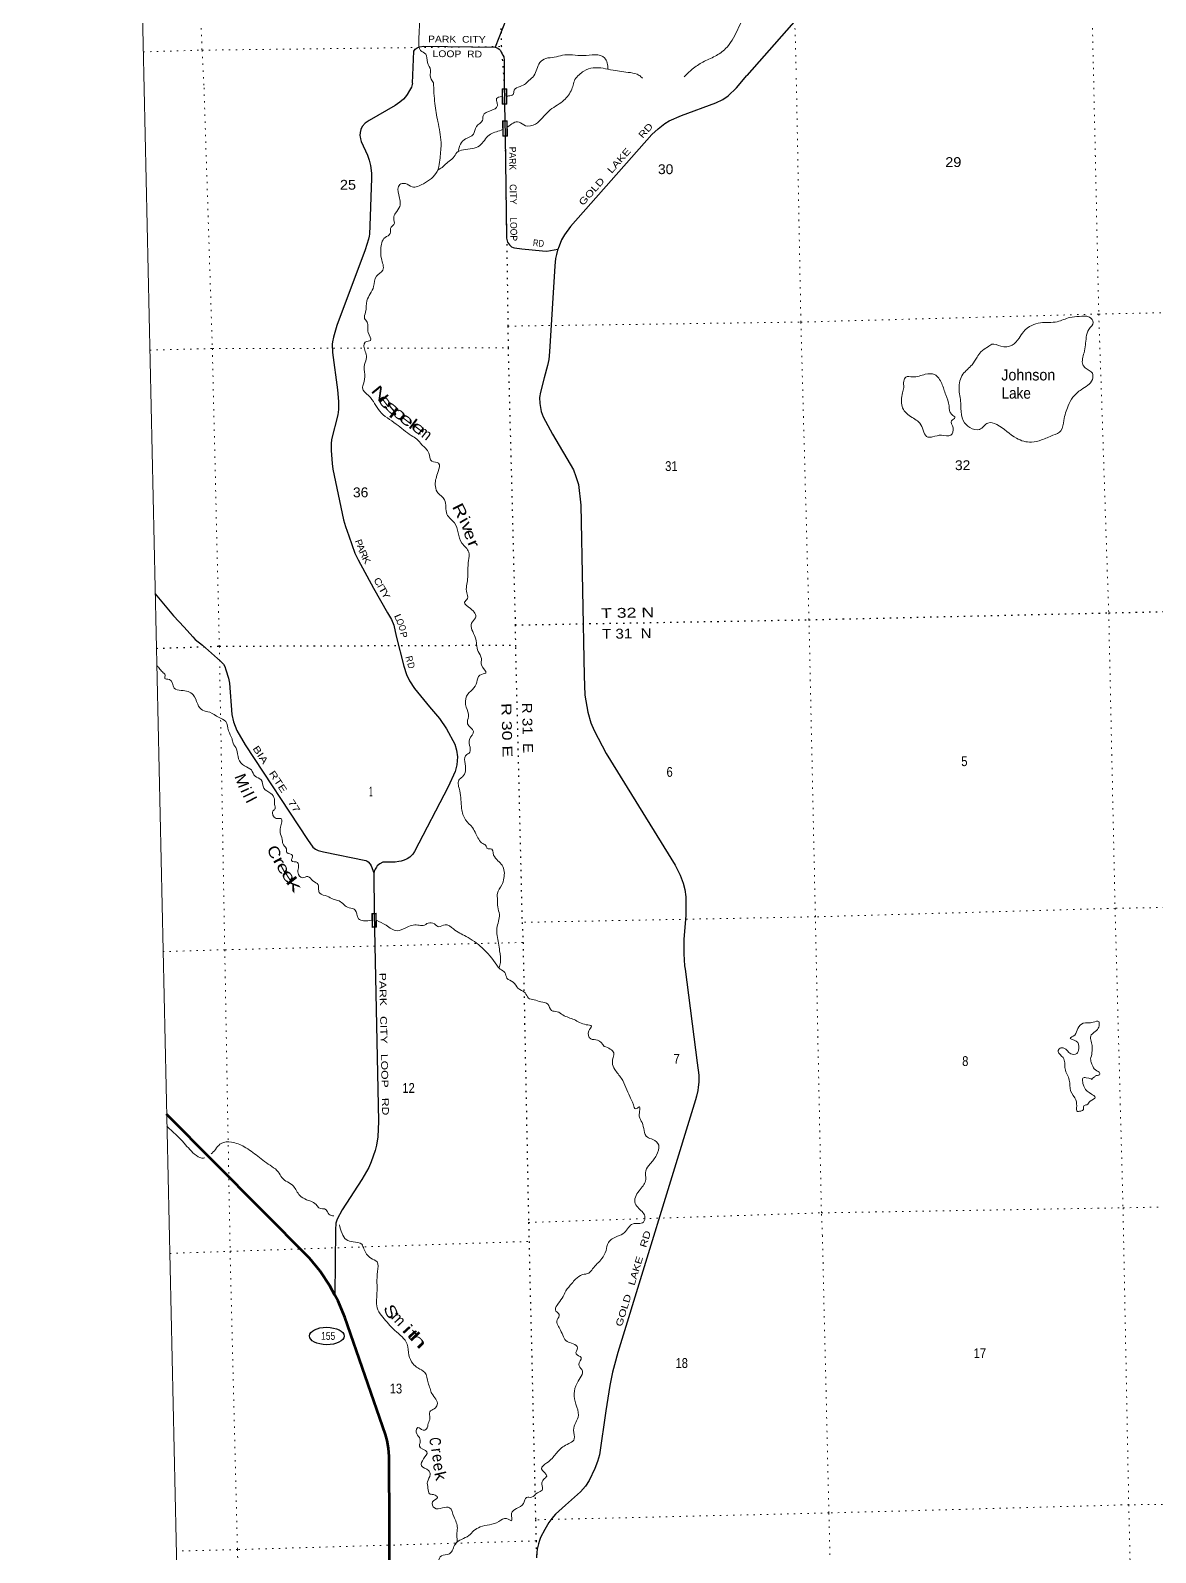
# Model space of a CAD drawing. Header units: feet. Extents: x 489137 to 739700, y 189004 to 379547.
# Drawn here: x 489137 to 509174, y 254815 to 281920 of the extents above; entities that cross this region are included whole.
import ezdxf
from ezdxf.enums import TextEntityAlignment as Align

# ---------------------------------------------------------------- set-up
doc = ezdxf.new("R2010")
doc.units = ezdxf.units.FT
doc.header["$LTSCALE"] = 80
doc.linetypes.add('DOTTED', pattern=[1.5, 0.3, -1.2])
for name, color, linetype, lineweight in [('17', 7, 'Continuous', 25), ('23', 7, 'Continuous', 70), ('29', 7, 'Continuous', 25), ('31', 7, 'Continuous', 13), ('39', 7, 'Continuous', 13), ('4', 7, 'Continuous', 13), ('6', 7, 'DOTTED', 25), ('7', 7, 'DOTTED', 13)]:
    doc.layers.add(name, color=color, linetype=linetype, lineweight=lineweight)
doc.layers.add('30', color=7, linetype='Continuous')
doc.layers.add('41', color=7, linetype='Continuous')

msp = doc.modelspace()

# ---------------------------------------------------------------- linework, layer by layer
at = {"layer": '17'}
msp.add_ellipse((494413.2, 258671.24), major_axis=(309.24, -1), ratio=0.500121, dxfattribs=at)
at = {"layer": '23'}
for points in [[(494559.83, 259400.97), (494471.14, 259567.4), (494297.59, 259824.2), (494104.48, 260054.64), (491562.56, 262622.46)], [(495546.01, 252655.95), (495524.64, 256527.56), (495513.56, 256671.28), (495487.52, 256813.05), (495459.18, 256914.56), (494733.28, 259006.59), (494616.91, 259293.86), (494559.83, 259400.97)]]:
    msp.add_lwpolyline(points, dxfattribs=at)
at = {"layer": '29'}
for p, q in [((497574.97, 281018.76), (497581.1, 280602.72)), ((500203.6, 280064.24), (498753.29, 278425.45)), ((498473.61, 277729.97), (498381.92, 276198.87)), ((498936.59, 273466.18), (498997.26, 270426.93)), ((495255.47, 266199.67), (495334.09, 262491.34)), ((500796.55, 265204.56), (501012.47, 263536.42)), ((500980.02, 262878.82), (499598.24, 258376.14))]:
    msp.add_line(p, q, dxfattribs=at)
for points in [[(506617.38, 288901.8), (505950.33, 287475.32), (505863.2, 287225.48), (505798.74, 286966.3), (505411.26, 285791.7), (505347.19, 285602.99), (505233.11, 285342.19), (505120.21, 285149.48), (504779.19, 284667.8), (504649.95, 284513.82), (503805.32, 283531.38), (503745.38, 283429.91), (503660.97, 283250.8), (503508.12, 282985.55), (503395.1, 282825.9), (501895.66, 281115.53)], [(497740.47, 282455.37), (497411.5, 281624.36)], [(495943.01, 280982.44), (495962.66, 281552.56), (495987.33, 281588.48), (496021.64, 281612.3), (496063.7, 281628.35), (496143.79, 281637.28), (497411.5, 281624.36), (497461.6, 281605.09), (497483.18, 281587.65), (497501.36, 281566.05), (497551.6, 281480.64), (497567.85, 281448.93), (497575.79, 281390.61), (497574.97, 281018.76)], [(500203.6, 280064.24), (500313.05, 280167.17), (500433.13, 280261.44), (500512.57, 280307.66), (500728.71, 280401.94), (501342.06, 280631.17), (501469.53, 280692.18), (501563.75, 280756.88), (501711.54, 280897.37), (501895.66, 281115.53)], [(495943.01, 280982.44), (495921.74, 280912.13), (495885.73, 280850.19), (495846, 280779.03), (495816.44, 280734.66), (495781.34, 280697.69), (495715.76, 280643.15), (495634.48, 280583.99), (495168.93, 280317.79), (495100.57, 280269.74), (495043.3, 280206.87), (495019.29, 280156.97), (495006.35, 280101.51), (495003.58, 280048.84), (495008.2, 280023.87), (495013.74, 279988.75), (495028.53, 279940.67), (495139.37, 279696.65), (495168.93, 279607.94), (495191.1, 279511.79), (495209.57, 279378.71), (495213.27, 279289.95), (495183.71, 278439.59), (495176.32, 278291.7), (495169.85, 278253.82), (495156.92, 278202.06), (495095.03, 278010.7), (494592.54, 276664.91), (494533.42, 276457.86), (494514.93, 276376.55), (494511.25, 276332.15), (494518.64, 276184.26), (494607.31, 275518.76), (494620.55, 275313.37)], [(497581.1, 280602.72), (497589.45, 280036.41), (497616.26, 278217.59)], [(498753.29, 278425.45), (498645.78, 278278.8), (498596.83, 278190.98), (498553.4, 278079.15), (498524.78, 278004.27), (498505.37, 277931.26), (498489.68, 277860.08), (498473.61, 277729.97)], [(497616.26, 278217.59), (497624.14, 278175.28), (497633.38, 278149.4), (497665.71, 278102.25), (497703.58, 278068.06), (497731.3, 278055.12), (497758.08, 278046.8), (497887.4, 278028.31), (498256.88, 277995.03), (498333.56, 277990.41), (498397.29, 277998.73), (498531.85, 278022.78)], [(498381.92, 276198.87), (498367.76, 276057.66), (498347.44, 275955.99), (498288.32, 275734.15), (498221.81, 275475.34), (498201.49, 275381.06), (498207.03, 275275.69), (498234.74, 275133.34), (498266.15, 275039.06), (498436.11, 274728.49), (498805.6, 274092.56), (498849.94, 273977.94), (498894.28, 273833.75), (498936.59, 273466.18)], [(494620.55, 275313.37), (494625.78, 275171.25), (494609.16, 275073.27), (494498.31, 274636.99), (494492.77, 274557.51), (494490.92, 274437.34), (494507.55, 274209.96), (494520.48, 274104.59), (494712.61, 273202.46), (494745.87, 273087.84), (494808.68, 272921.47), (494915.83, 272610.9), (494971.25, 272492.59), (495244.67, 271989.76), (495495.91, 271546.09), (495566.11, 271427.78), (495606.75, 271331.65), (495651.1, 271132), (495784.11, 270599.59), (495833.99, 270453.55), (495887.57, 270340.79), (495977.47, 270202.39)], [(491358.64, 271886.8), (491687.16, 271494.83), (491876.35, 271291.08), (492026.11, 271118.88), (492069.57, 271071.95), (492202.31, 270974.36), (492523.79, 270685.76), (492573.33, 270632.6), (492596.81, 270594.81), (492619.11, 270530.78), (492664.19, 270384.36), (492681.35, 270298.37), (492722.62, 269736.71), (492751.99, 269609.99), (492809.94, 269450.46), (492963.36, 269196.07), (494068.01, 267512.89), (494167.04, 267378.17), (494213.96, 267337.96), (494258.88, 267317.53), (494356.15, 267290.03), (495109.35, 267139.03), (495133.82, 267128.54), (495149.13, 267117.3), (495187.08, 267074.38), (495205.29, 267044.77), (495253.9, 266918.97)], [(498997.26, 270426.93), (499012.52, 270084.71), (499064.25, 269781.53), (499117.83, 269587.44), (499175.1, 269456.17), (499389.4, 269042.08), (500616.09, 267052.94), (500704.79, 266875.48), (500763.89, 266734.97), (500793.46, 266624.06), (500808.23, 266490.95), (500808.23, 266158.2), (500771.28, 265736.71), (500771.29, 265588.82), (500771.28, 265477.9), (500786.06, 265263.46), (500796.55, 265204.56)], [(495977.47, 270202.39), (496244.11, 269876.77), (496421.46, 269669.73), (496547.09, 269484.86), (496694.88, 269211.27), (496722.6, 269105.9), (496739.22, 268982.04), (496729.99, 268843.39), (496702.27, 268723.23), (496576.65, 268449.63), (495978.08, 267296.09), (495945.76, 267250.8), (495922.67, 267225.84), (495890.34, 267197.19), (495845.07, 267170.38), (495792.43, 267147.28), (495737.93, 267126.02), (495696.36, 267117.7), (495630.77, 267111.23), (495438.64, 267111.23), (495411.86, 267106.61), (495361.98, 267078.88), (495313.02, 267040.98), (495297.32, 267021.57), (495276.07, 266985.52), (495264.06, 266960.57), (495253.9, 266918.97), (495255.47, 266199.67)], [(501012.47, 263536.42), (501037.32, 263318.7), (501037.32, 263192.99), (501029.93, 263104.25), (501022.54, 263045.1), (501000.37, 262941.57), (500980.02, 262878.82)], [(495334.09, 262491.34), (495321.33, 262216.99), (495301.01, 262070.95), (495277, 261972.97), (495203.1, 261773.32), (495160.61, 261671.64), (495040.53, 261455.36), (494685.82, 260915.56), (494597.15, 260752.88), (494574.98, 260678.93), (494567.59, 260560.62), (494559.83, 259400.97)], [(499598.24, 258376.14), (499535.36, 258155.43), (499500.26, 258027.88), (499455.92, 257791.25), (499382.02, 257340.18), (499271.18, 256556.35), (499237.92, 256434.35), (499189.89, 256312.33), (499086.43, 256097.89), (499019.92, 255998.07), (498931.25, 255898.24), (498665.22, 255661.61), (498487.86, 255498.93), (498419.5, 255419.45), (498367.78, 255349.2), (498297.57, 255227.19), (498221.83, 255084.83), (498202.43, 255032.17), (498182.11, 254967.47), (498162.72, 254877.79), (498154.39, 254817.72), (498147.51, 254721.72)]]:
    msp.add_lwpolyline(points, dxfattribs=at)
at = {"layer": '31'}
for p, q in [((497618.16, 280879.81), (497621.93, 280604.84)), ((497621.93, 280604.84), (497539.44, 280603.71)), ((497627.11, 280312.37), (497630.37, 280037.39)), ((497630.37, 280037.39), (497547.87, 280036.41)), ((495293.32, 266199.03), (495298.47, 265949.08)), ((495298.47, 265949.08), (495223.48, 265947.53))]:
    msp.add_line(p, q, dxfattribs=at)
for points in [[(497539.44, 280603.71), (497535.67, 280878.68), (497618.16, 280879.81)], [(497547.87, 280036.41), (497544.61, 280311.39), (497627.11, 280312.37)], [(495223.48, 265947.53), (495218.33, 266197.48), (495293.32, 266199.03)]]:
    msp.add_lwpolyline(points, dxfattribs=at)
for points in [[(497610.27, 280871.7), (497543.77, 280870.79), (497547.32, 280611.81), (497613.82, 280612.72)], [(497619.2, 280304.27), (497552.69, 280303.48), (497555.77, 280044.49), (497622.28, 280045.28)], [(495285.48, 266190.87), (495226.48, 266189.65), (495231.31, 265955.69), (495290.31, 265956.91)]]:
    msp.add_lwpolyline(points, close=True, dxfattribs=at)
at = {"layer": '39'}
for points in [[(495469.94, 287778.58), (495609.9, 287496.2), (495668.36, 287271.46), (495749.07, 287045.3), (495711.8, 286698.75), (495677.48, 286469.49), (495697.06, 286263.91), (495748.98, 286057.18), (495738.45, 285844.72), (495705.96, 285470.01), (495764.82, 285382.69), (495795.12, 285229.94), (495740.18, 285093.07), (495913.11, 284740.07), (495986.94, 284392.48), (496013.14, 284013.3), (495840.21, 283756.05), (495754.95, 283543.59), (495786.03, 283209), (495845.76, 283012.58), (495902.18, 282864.57), (496056.18, 282692.93), (496100.72, 282459.73), (496079.15, 282206.56), (496053.16, 281739.08), (496086.06, 281564.17), (496176.63, 281499.93), (496208.84, 281351.27), (496263.03, 281211.28), (496253.33, 281120.09), (496312.81, 280988.32)], [(504098.86, 285559.08), (503971.85, 285398.04), (503969.22, 285268.64), (503938.65, 285126.37), (503806.93, 284914.69), (503593.94, 284614.26), (503620.38, 284485.31), (503647.22, 284387.02), (503612.93, 284309.3), (503480.61, 284424.96), (503420.29, 284415.24), (503400.81, 284311.66), (503379.74, 284268.66), (503281.76, 284231.67), (503187.4, 284134.15), (503103.19, 284034.88), (503002.46, 283949.31), (502818.93, 283863.53), (502752.78, 283768.8), (502768.48, 283557.05), (502751.58, 283356.54), (502693.02, 283203.41), (502531.72, 282964.66), (502170.32, 282655.84), (502004.35, 282441.21), (501721.43, 281914.26), (501517.81, 281595.56), (501329.51, 281461.15), (501112.16, 281356.27), (500921.63, 281229.89), (500777.44, 281092.78)], [(498009.99, 281028.45), (498103.46, 281111.41), (498210.27, 281348.69), (498315.42, 281420.23), (498466.29, 281442.49), (498610.74, 281478.72), (498980.48, 281472.53), (499361.27, 281430.27), (499408.13, 281338.58), (499423.26, 281226.58)], [(498829.6, 281046.97), (498993.86, 281196.06), (499159.97, 281253.08), (499512.51, 281210.05), (499820.6, 281167.85), (499977.39, 281119.54), (500037.7, 281069.87)], [(496312.74, 280989.3), (496339.94, 280617.12), (496391.85, 280295.64), (496448.98, 279923.85), (496431.23, 279649.14), (496410.63, 279495.37), (496378.45, 279405.87), (496135.43, 279190.41), (495933.02, 279135.23), (495814.69, 279192.96), (495712.26, 279174.42), (495696.41, 278990.51), (495713.38, 278783.17), (495639.47, 278666.47), (495607.29, 278576.97), (495609.98, 278462.07), (495558.62, 278416.5), (495543.17, 278301.17), (495454.02, 278232.52), (495376.2, 278024.97), (495386.18, 277857.8), (495411.16, 277652.66), (495296.8, 277541.07), (495248.65, 277358.42), (495129.49, 277107.54), (495104.03, 276903.24), (495088.49, 276791.94), (495132.43, 276724.4), (495150.89, 276539.28), (495194.47, 276401.14), (495098.42, 276368.63), (495098.23, 276205.26), (495122.95, 276096.93), (495087.54, 275973.06), (495089.73, 275793.61), (495067.46, 275625.69), (495049, 275552.65), (495159.05, 275418.08), (495357.22, 275138.35), (495648.94, 274911.25), (495919.99, 274705.84), (496020.37, 274639.62), (496107.35, 274542.84), (496229.83, 274394.45), (496287.71, 274248.58), (496405.57, 274211.01), (496396.88, 274065.59), (496345.93, 273830.43), (496379.1, 273706.16), (496513.62, 273560.07), (496553.94, 273302.86), (496688.61, 273150.72), (496820.09, 272790.77), (496942.85, 272630.28), (496936.32, 272478.86), (496921.9, 272147.75), (496907.42, 271905.39), (496919.82, 271806.85), (496867, 271737.04), (496974.52, 271624.6), (497061.14, 271457.21), (496992.71, 271364.85), (497057.08, 271114.25), (497111.42, 270861.4), (497168.83, 270735.68), (497171.62, 270616.75), (497245.48, 270477.3), (497141.47, 270440.57), (497085.94, 270314.22), (497010.31, 270185.38), (496904.2, 270065.91), (496898.76, 269868.13), (496936.95, 269701.62), (496921.79, 269574.2), (497027.86, 269437.53), (496956.59, 269294.67), (496946.28, 269046.35), (496908.46, 269025.29), (496885.03, 268734.31), (496831, 268630.18), (496767.92, 268568.19), (496782.49, 268376.93), (496815.98, 268067.12), (496885.36, 267861.01), (497007.55, 267724.71), (497070.67, 267613.25), (497191.7, 267440.62), (497253.26, 267395.68), (497274.51, 267349.79), (497331, 267349.1), (497382.07, 267235.34)], [(497620.6, 280749.93), (497652.16, 280752.54), (497732.21, 280778.6), (497752.64, 280853.71), (497855.9, 280922.67), (497955.59, 280971.38), (498009.99, 281028.45)], [(497629.47, 280194.76), (497838.41, 280288.94), (497952.87, 280223.03), (498129.62, 280253.36), (498366.3, 280480.74), (498612.26, 280655.9), (498765.1, 280847.03), (498829.6, 281046.97)], [(496753.89, 279757.85), (496795, 279893.51), (496887.56, 279988.45), (497024.79, 280070.31), (497078.03, 280208.7), (497186.39, 280318.12), (497198.57, 280401.1), (497341.56, 280495.2), (497450.67, 280572.37), (497447.34, 280628.76), (497439.51, 280705.23), (497534.33, 280744.78)], [(496392.4, 279434.09), (496489.61, 279499.14), (496570.51, 279575.65), (496665.56, 279650.48), (496731.92, 279744.81), (496847.78, 279791.88), (497136.4, 279867.18), (497305.41, 280056.67), (497517.12, 280144.3), (497544.03, 280155.98)], [(506183.14, 276282.07), (506258.65, 276330.23), (506418.75, 276297.69), (506618.02, 276314.47), (506744.1, 276442.48), (506822.13, 276555.24), (506968.74, 276667.59), (507122.96, 276713.57), (507421.01, 276732.67), (507647.18, 276806.56), (507814.11, 276826.62), (507995.95, 276812.73), (508064.65, 276721.57), (507984.89, 276596.67), (507939.77, 276456.44), (507899.89, 276179.19), (507878.56, 275970.95), (507920.25, 275913.44), (508049.65, 275813.62), (508048.17, 275704.67), (507850.76, 275522.55), (507702.61, 275389.99), (507615.54, 275232.64), (507540.92, 274974.75), (507488.74, 274792), (507345.45, 274709.98), (507143.65, 274628.59), (506963.09, 274588.05), (506699.29, 274656.48), (506344.6, 274902.28), (506188.68, 274928.87), (506038.08, 274814.4), (505867.91, 274846.71), (505750.03, 274971), (505706.57, 275189.82), (505704.35, 275284.57), (505674.06, 275544.03), (505742.73, 275797.76), (505906.16, 275966.98), (505993.74, 276102.15), (506064.18, 276194.57), (506184.46, 276282.91)], [(504693.45, 275561.34), (504690.76, 275676.24), (504727.45, 275745.67), (504846.33, 275750.48), (505073.17, 275796.15), (505238.69, 275789.95), (505365.39, 275633.59), (505436.69, 275431.56), (505495.8, 275233.28), (505543.74, 275081.12), (505601.55, 275023.99), (505542.31, 274970.16), (505567.47, 274843.69), (505526.15, 274713.63), (505360.81, 274711.77), (505204.15, 274683.89), (505117.56, 274677.82), (504995.4, 274898.82), (504810.43, 275045.75), (504659.02, 275223.71), (504648.22, 275340.44), (504667.46, 275465.94), (504693.45, 275561.34)], [(491386.75, 270610.18), (491443.34, 270546.75), (491503.41, 270479.59), (491534.5, 270444.01), (491527.9, 270381.34), (491611.02, 270363.12), (491697.36, 270207.83), (491823.33, 270168.43), (492036.92, 270090.76), (492115.52, 269921.17), (492202.74, 269814.3), (492330.68, 269776.97), (492488.07, 269687.89), (492614.84, 269614.23), (492665.13, 269448.01), (492726.95, 269306.26), (492746.93, 269228.07), (492805.88, 269122.56), (492844.22, 268950.01), (492950.1, 268821.4), (493070.73, 268751.62), (493137.93, 268638.24), (493246.28, 268576.24), (493292.16, 268426.05), (493415.33, 268334.15), (493482.2, 268234.88), (493484.47, 268138.12), (493492.36, 268059.65), (493454.96, 268020.45), (493512.51, 267888.68), (493599.33, 267884.67), (493590.87, 267729.17), (493589.68, 267608.13), (493626.98, 267479.93), (493629.89, 267441.68), (493694.6, 267348.4), (493704.27, 267280.05), (493802.26, 267229.92), (493788.31, 267136.81), (493894.03, 267100.97), (493908.35, 267006.52), (493902.46, 266913.6), (493976.97, 266832.66), (494079.34, 266853.22), (494167.82, 266778.65), (494260.28, 266706.2), (494268.31, 266621.68), (494289.98, 266557.65), (494420.36, 266502.22), (494528.48, 266450.3), (494609.68, 266428.01), (494699.74, 266371.63), (494783.99, 266305.04), (494901.71, 266273.51), (494956.91, 266155.81), (494980.41, 266099.89), (495067.94, 266065.65), (495219.26, 266075.79)], [(497382.07, 267235.34), (497463.15, 267132.36), (497537.61, 267053.44), (497569.2, 266824.25), (497529.71, 266702.31), (497452.44, 266557.3), (497455.23, 266438.37), (497460.18, 266313.44), (497487.59, 266176.93), (497444.88, 265933.9), (497471.29, 265668.29), (497492.74, 265527.61), (497505.58, 265324.21), (497481.96, 265224.65)], [(495297.01, 266074.07), (495469.19, 265984.31), (495665.07, 265888.07), (495819.14, 265940.09), (496035.81, 265989.55), (496132.8, 265981.74), (496218.53, 266024.1), (496331.84, 266008.6), (496409.67, 265957.99), (496521.74, 265994.91), (496668.72, 265919.71), (496893.67, 265787.84), (497180.85, 265582.81), (497440.15, 265276.28), (497500.36, 265203.07), (497586.44, 265144.59), (497623.12, 265042.59), (497735.64, 264974.64), (497818.87, 264865.67), (497945.88, 264781.92), (498004.55, 264688.51), (498108.11, 264658.67), (498224, 264619.04), (498351.94, 264581.7), (498415.11, 264468.23), (498518.48, 264446.45), (498618.67, 264388.3), (498820.31, 264304.29), (499036.21, 264214.57), (499125.56, 264188.43), (499079.17, 264102.63), (499114.69, 263964.3), (499236.25, 263940.93), (499353.84, 263828.73)], [(508016.11, 263604.51), (508042.21, 263841.19), (508029.65, 264032.5), (508124.57, 264113.39), (508166.97, 264197.08), (508161.14, 264273.58), (508064.72, 264257.2), (507885.6, 264240.89), (507788.96, 264147.86), (507733.24, 264029.57), (507651.92, 263971.19), (507759.94, 263923.31), (507805.44, 263789.24), (507769.22, 263699.65), (507664.4, 263697.19), (507543.06, 263797.2), (507472.51, 263795.54), (507439.57, 263738.3), (507526.83, 263629.42), (507561.8, 263428.55), (507637.08, 263228.63), (507661.73, 263037.6), (507754.3, 262874.39), (507765.72, 262731.46), (507768.97, 262679.1), (507841.63, 262676.77), (507887.43, 262702.05), (507898.01, 262766.84), (507947.88, 262790.19), (508009, 262850.12), (508098, 262924.82), (508030.21, 262977.68), (507906.42, 263095.79), (507875.88, 263193.9), (507880.28, 263264.59), (507940.65, 263270.04), (508040.18, 263240.11), (508038.17, 263240.06), (508083.54, 263283.48), (508127.27, 263310.73), (508175.36, 263323.96), (508180.89, 263346.28), (508102.78, 263408.98), (508044.21, 263498.37), (508022.58, 263560.38), (508016.11, 263604.51)], [(499353.84, 263828.73), (499523.94, 263713.73), (499499.74, 263541.73), (499542.99, 263417.7), (499661.72, 263257.12), (499808.37, 262937.86), (499874.41, 262788.14), (499914.46, 262714.46), (499976.1, 262752.21), (499979.98, 262586.92), (500029.04, 262473.11), (500125.99, 262209.16), (500219.66, 262171.02), (500324.97, 262066.6), (500284.74, 261890.18), (500173.44, 261734.28), (500093.58, 261613.41), (500095.26, 261456.13), (499996.47, 261282.38), (499900.89, 261058.28), (499951.54, 260962.65), (500078.33, 260802.26), (500052.52, 260698.8), (499867.64, 260670.25), (499716.07, 260511.39), (499590.54, 260445.92), (499429.78, 260335.25), (499386.77, 260191.04), (499313.44, 260050.15), (499148.32, 259866.77), (499079.48, 259792.55), (498967.21, 259763.69), (498844.03, 259684.16), (498777.29, 259605.95), (498673.48, 259474.43), (498605.91, 259345.78), (498516.03, 259222.65), (498494.34, 259115.25), (498554.22, 259056.15), (498518.24, 258956.47), (498576.97, 258774.32), (498692.61, 258573.33), (498802.46, 258533.55), (498878.84, 258458.7), (498853.13, 258351.21), (498943.38, 258286.77), (498901.92, 258162.76), (498956.46, 258073.28), (498871.33, 257833.29), (498849.94, 257455.63), (498894.89, 257259.03), (498808.32, 256994.8), (498822.04, 256839.83), (498639.52, 256710.49), (498493.53, 256571.93), (498335.91, 256412.93), (498237.58, 256305.74), (498331.36, 256176.85), (498274.33, 256115), (498246.03, 256031.64), (498248.54, 255924.81), (498168.9, 255880.58), (498059.88, 255799.36), (497973.25, 255795.31), (497915.19, 255691.09), (497792.29, 255599.46), (497705.68, 255508.68), (497704.63, 255381.59), (497616.96, 255421.89), (497479.1, 255366.21), (497146.52, 255271.67), (497033.09, 255206.48)], [(491567.25, 262404.76), (491873.37, 262106.09), (492094.4, 261883.37), (492220.47, 261839.94), (492236.97, 261844.45)], [(492355.74, 261915.96), (492371.68, 261928.2), (492533, 262101.41), (492716.05, 262121.85), (492943.85, 262040.47), (493183.76, 261872.65), (493436.15, 261688.99), (493551.35, 261592.87), (493614.23, 261491.49), (493819.5, 261338.99), (493934.34, 261172.27), (494055.07, 261098.46), (494128.34, 261069.93), (494222.49, 261011.63), (494274.25, 260954.36), (494402.14, 260919.04), (494450.35, 260841.52), (494540.95, 260808.12)], [(494638.91, 260651.08), (494686.32, 260498.14), (494761.53, 260386.96), (494883.42, 260349.48), (495035.74, 260304.66), (495073.96, 260222.86), (495196.82, 260058.34), (495309.34, 259990.4), (495317.44, 259817.13), (495308.29, 259433.71), (495325.37, 259135.61), (495411.09, 259006.53), (495624.34, 258771.53), (495845.94, 258524.62), (495876.73, 258329.7), (495946.8, 258180.08), (496037.39, 258101.54), (496158.21, 258023.7), (496219.05, 257837.56), (496253.76, 257733.49), (496284.02, 257647.48), (496359.04, 257544.36), (496381.47, 257448.08), (496328.7, 257376.25), (496249.3, 257321.94), (496251.91, 257211.08), (496221.88, 257115.58), (496189.93, 257016), (496127.96, 256992.36), (496038.04, 257042.68), (496007.77, 256957.26), (496064.47, 256861.78), (496076.67, 256771.31), (496064.03, 256708.49), (496197.51, 256606.75), (496137.86, 256484.33), (496102.45, 256360.47), (496225.38, 256278.65), (496255.4, 256202.71), (496205.97, 256074.49), (496216.73, 255959.78), (496241.22, 255861.53), (496316.18, 255847.15), (496387.97, 255796.4), (496299.05, 255717.67), (496329.83, 255609.48), (496477.03, 255610.92), (496599.99, 255613.81), (496676.34, 255454.25), (496721.08, 255352.44), (496739.62, 255250.01), (496734.66, 255203.51), (496739.01, 254996.08)], [(496688.85, 250548.89), (496680.1, 250567.42), (496587.16, 250660.03), (496461.76, 250675.23), (496382.2, 250713.7), (496385.91, 250899.34), (496324.9, 251006.82), (496321.4, 251155.99), (496259.65, 251209), (496191.4, 251624.89), (496191.35, 251626.91), (496184.94, 251814.33), (496077.36, 252015.5), (496078.53, 252223.27), (496088.17, 252328.38), (496016.05, 252393.24), (496106.44, 252580.92), (496185.26, 252746.14), (496276.99, 252790.64), (496363.88, 252869.33), (496416.77, 252850.4), (496467.88, 252992.78), (496482.31, 253237.17), (496438.78, 253373.29), (496532.94, 253486.43), (496580.63, 253602.51), (496507.78, 253612.9), (496476.74, 253646.46), (496382.37, 253886.27), (496266.85, 254167.94), (496306.51, 254368.54), (496385.94, 254507.56), (496454.71, 254757.25), (496599.04, 254794.93), (496703.91, 254966.81), (496942.45, 255115.61), (497033.09, 255206.48)]]:
    msp.add_spline(points, degree=3, dxfattribs=at)
at = {"layer": '4'}
msp.add_lwpolyline([(489136.84, 372822.34), (519705.79, 373516.18), (550270.46, 374252.07), (580830.76, 375029.99), (611393.28, 375849.96), (641954.65, 376711.97), (672514.8, 377616.02), (703073.68, 378562.1), (733631.22, 379547.32), (739699.91, 195787.95), (708889.59, 194791.66), (678077.93, 193837.75), (647264.99, 192926.23), (616450.81, 192057.09), (585635.48, 191230.33), (554819.03, 190445.97), (524001.53, 189703.99), (493183.04, 189004.41)], close=True, dxfattribs=at)
msp.add_lwpolyline([(489136.84, 372822.34), (519705.79, 373516.18), (550270.46, 374252.07), (580830.76, 375029.99), (611393.28, 375849.96), (641954.65, 376711.97), (672514.8, 377616.02), (703073.68, 378562.1), (733631.22, 379547.32), (739699.91, 195787.95), (708889.59, 194791.66), (678077.93, 193837.75), (647264.99, 192926.23), (616450.81, 192057.09), (585635.48, 191230.33), (554819.03, 190445.97), (524001.53, 189703.99), (493183.04, 189004.41)], close=True, dxfattribs=at)
at = {"layer": '6'}
for p, q in [((497573.78, 281018.73), (497584.66, 280312.87)), ((497573.79, 281018.18), (497575.9, 280881.32))]:
    msp.add_line(p, q, dxfattribs=at)
for points in [[(497575.05, 281022.2), (497528.21, 281633.39), (497522.31, 281932.3), (497308.43, 286806.5), (497306.29, 287192.39), (497207.78, 292209.13), (497212.66, 292558.85), (497105.76, 297587.49), (497114.46, 297945.38), (496996.99, 302991.92), (496946.45, 308256.49), (496904.39, 313581.9), (496866.8, 318891.26), (496827.15, 321526.96)], [(497588.93, 280035.89), (497641.04, 276654.24), (497642.06, 276267.02), (497769.96, 271332.68), (497773.38, 270929.38), (497892.22, 266037.19), (497908.71, 265678.57), (498007.55, 260693.12), (498015.5, 260354.47), (498131.83, 255397.67), (498142.64, 255022.79), (498210.72, 251437.32)], [(497769.96, 271332.68), (503001.56, 271425.3), (508339.33, 271548.65), (513657.03, 271667.5), (515916.31, 271723.15)], [(491380, 270916.47), (492500.69, 270954.79), (497778.38, 270973.87)]]:
    msp.add_lwpolyline(points, dxfattribs=at)
at = {"layer": '7'}
for points in [[(491144.57, 326862.05), (491240.65, 324065.99), (491410.12, 318733.92), (491630.38, 313542.64), (491631.82, 308149.45), (491653.74, 302821.47), (491800.27, 297440.28), (491936.69, 292135.6), (491992.3, 286756), (492192.27, 281568.21), (492227.91, 280900.15)], [(507458.06, 303150.95), (507693.75, 298139.93), (507835.8, 292880.8), (507910.82, 287577.56), (508045.13, 282200.08), (508066.9, 281255.21)], [(502732.49, 282722.85), (502748.99, 282081.42), (502774.53, 281135.32)], [(491146.2, 281537.9), (492192.27, 281568.21), (497528.21, 281633.39)], [(503813.93, 235190.78), (503750.38, 239517.56), (503590.51, 244868.64), (503485.21, 250214.96), (503356.67, 255520.39), (503240.3, 260454.5), (503223.19, 260864.03), (503115.61, 266135.66), (503001.56, 271425.3), (502856.99, 276726.32), (502774.53, 281135.32)], [(508066.9, 281255.21), (508162.03, 276869.07), (508339.33, 271548.65), (508452.72, 266287.24), (508594.02, 260953.87), (508695.93, 255665.96), (508820.7, 250263.63), (508934.99, 244963.91), (509091.8, 239657.13), (509094.53, 239373.88)], [(492227.91, 280900.15), (492376.32, 276254.27), (492500.69, 270954.79), (492597.28, 265549.78), (492693.07, 260179.04), (492823.77, 254867.61), (492962.54, 249556.37), (493092.95, 244257.03), (493213.48, 238949.39), (493284.83, 234956)], [(497641.04, 276654.24), (502856.99, 276726.32), (508162.03, 276869.07), (513496.05, 276980.24), (514782.02, 277015.3)], [(491263.07, 276228.37), (492376.32, 276254.27), (497642.06, 276267.02)], [(522203.49, 266581.95), (519079.74, 266538.85), (513769.26, 266369.75), (508452.72, 266287.24), (503115.61, 266135.66), (497892.22, 266037.19)], [(497908.71, 265678.57), (492597.28, 265549.78), (491498.88, 265515.57)], [(498007.55, 260693.12), (503223.19, 260864.03), (508594.02, 260953.87), (513891.99, 261054.1), (519215.04, 261203.32), (522327.43, 261282.47)], [(491617.16, 260142), (492693.07, 260179.04), (498015.5, 260354.47)], [(522451.92, 255959.91), (519324.56, 255849.04), (513979.06, 255711.39), (508695.93, 255665.96), (503356.67, 255520.39), (498131.83, 255397.67)], [(498142.64, 255022.79), (492823.77, 254867.61), (491733.85, 254840.79)]]:
    msp.add_lwpolyline(points, dxfattribs=at)

# ---------------------------------------------------------------- texts
at = {"layer": '17', "width": 0.8}
msp.add_text('155', height=140, dxfattribs=at).set_placement((494439.25, 258602.93), align=Align.CENTER)
at = {"layer": '30'}
for s, rotation, width, p in [('PARK  CITY', 359.416, 1.15, (496729.77, 281702.96)), ('LOOP  RD', 359.416, 1.15, (496738.39, 281442.09)), ('P', 289.035, 1.1, (494932.48, 272777.26)), ('A', 289.035, 1.15, (494968.35, 272687.77)), ('R', 295.1, 1.15, (495016.6, 272573.06)), ('K', 298.536, 1.25, (495067.65, 272461.84)), ('C', 298.536, 1.2, (495276.96, 272076.9)), ('T', 299.522, 1.5, (495361.64, 271927.42)), ('Y', 299.522, 1.35, (495411, 271838.09)), ('L', 293.683, 1.35, (495633.33, 271443.69)), ('O', 286.524, 0.9, (495665.28, 271369.17)), ('O', 282.524, 0.85, (495702.29, 271268.27)), ('R', 284.027, 0.9, (495827.32, 270713.36)), ('D', 285.858, 0.95, (495860.32, 270596.48))]:
    msp.add_text(s, height=120, rotation=rotation, dxfattribs=dict(at, width=width)).set_placement(p, align=Align.CENTER)
for s, rotation, width, p in [('RD', 48.492, 1.25, (500042.34, 279987.65)), ('PARK', 270.844, 0.95, (497662.24, 279847.93)), ('GOLD   LAKE', 48.492, 1.3, (498979.34, 278790.17)), ('LOOP', 270.844, 0.95, (497680.76, 278591.34)), ('RD', 354.853, 0.85, (498081.57, 278080.7)), ('BIA   RTE   77', 303.276, 1.35, (493088.07, 269133.63)), ('PARK   CITY   LOOP   RD', 271.215, 1.35, (495348, 265137.57)), ('GOLD   LAKE   RD', 72.94, 1.3, (499668.42, 258828.67))]:
    msp.add_text(s, height=120, rotation=rotation, dxfattribs=dict(at, width=width)).set_placement(p)
msp.add_text('CITY', height=120, rotation=270.844, dxfattribs=at).set_placement((497672.04, 279182.57))
for s, rotation, p in [('I', 298.536, (495317.87, 272003.06)), ('P', 284.027, (495726.63, 271142.96))]:
    msp.add_text(s, height=120, rotation=rotation, dxfattribs=at).set_placement(p, align=Align.CENTER)
at = {"layer": '41'}
for s, width, p in [('Johnson', 0.95, (506426.58, 275686)), ('Lake', 0.9, (506430.8, 275362.24))]:
    msp.add_text(s, height=200, dxfattribs=dict(at, width=width)).set_placement(p)
for s, rotation, width, p in [('N', 309.241, 1.6, (495286.41, 275381.11)), ('e', 307.134, 1.7, (495383.9, 275249.64)), ('s', 318.266, 2.2, (495522.52, 275124.52)), ('p', 322.935, 1.85, (495646.16, 275025.2)), ('e', 322.763, 1.75, (495778.08, 274913.33)), ('l', 322.925, 1.5, (495890.98, 274830.79)), ('e', 323.241, 1.7, (495995.62, 274761.36)), ('R', 296.504, 1.35, (496698.83, 273323.91)), ('i', 300.124, 1.3, (496784.1, 273153.85)), ('v', 291.066, 1.3, (496830.63, 273046.72)), ('e', 290.466, 1.2, (496874.93, 272907.99)), ('r', 292.877, 1.45, (496939.22, 272745.27)), ('M', 290.599, 1.1, (492809.41, 268524.59)), ('i', 293.981, 1.1, (492884.15, 268356.53)), ('l', 295.986, 1.1, (492929.47, 268269.09)), ('l', 297.602, 1.15, (492980.2, 268172.7)), ('C', 293.365, 1.2, (493388.24, 267249.63)), ('r', 298.139, 1.6, (493482.91, 267085.1)), ('e', 297.913, 1.4, (493555.57, 266957.6)), ('e', 302.687, 1.55, (493653.95, 266806.47)), ('k', 308.461, 2, (493754.03, 266656.17)), ('S', 295.202, 1.4, (495467.84, 259065.52)), ('i', 312.234, 1.8, (495778.85, 258727.91)), ('t', 312.15, 1.9, (495874.17, 258633.04)), ('h', 313.647, 2.05, (495973.85, 258527.47)), ('C', 272.314, 0.75, (496246.53, 256788.74)), ('e', 279.576, 0.95, (496299.52, 256482.91)), ('k', 282.838, 1.15, (496343.76, 256158.33))]:
    msp.add_text(s, height=200, rotation=rotation, dxfattribs=dict(at, width=width)).set_placement(p, align=Align.CENTER)
for s, rotation, p in [('m', 322.079, (496107.94, 274674.71)), ('m', 312.21, (495623.38, 258912.07)), ('r', 277.445, (496279.29, 256619.55)), ('e', 280.707, (496315.54, 256324.73))]:
    msp.add_text(s, height=200, rotation=rotation, dxfattribs=at).set_placement(p, align=Align.CENTER)
at = {"layer": '6'}
for s, rotation, width, p in [('T 32 N', 1.014, 1.35, (499298.43, 271454.5)), ('T 31  N', 1.014, 1.15, (499317.52, 271084.66)), ('R 30 E', 271.392, 1.35, (497524.09, 269940.17)), ('R 31  E', 271.392, 1.15, (497890.96, 269945.49))]:
    msp.add_text(s, height=175, rotation=rotation, dxfattribs=dict(at, width=width)).set_placement(p)
at = {"layer": '7'}
for s, width, p in [('30', 1.05, (500312.39, 279361.12)), ('29', 1.1, (505428.48, 279487.57)), ('25', 1.1, (494648.41, 279083.49)), ('31', 0.85, (500440.5, 274073.83)), ('32', 1.05, (505601.01, 274090.19)), ('36', 1.05, (494880.89, 273606.43)), ('5', 0.85, (505713.28, 268818.86)), ('6', 0.85, (500464.5, 268628.33)), ('1', 0.4, (495167.23, 268280.5)), ('7', 0.85, (500589.38, 263518.92)), ('8', 0.85, (505729.48, 263478.43)), ('12', 0.85, (495760.14, 263000.52)), ('17', 0.85, (505934.33, 258277.54)), ('18', 0.85, (500624.85, 258102.07)), ('13', 0.85, (495534.91, 257647.54))]:
    msp.add_text(s, height=175, dxfattribs=dict(at, width=width)).set_placement(p)

doc.saveas('drawing.dxf')
